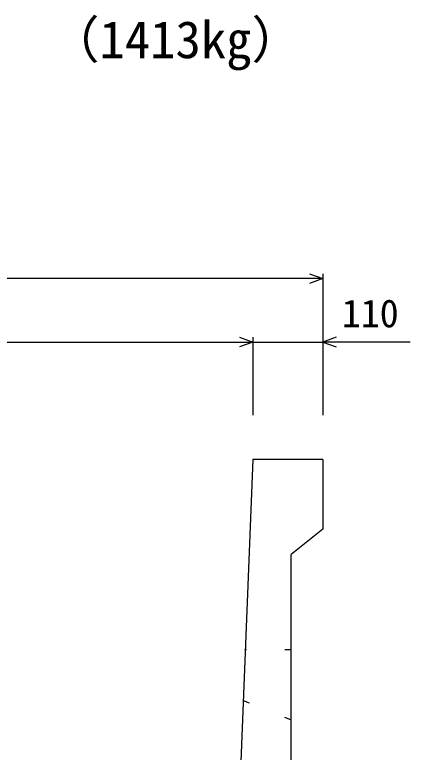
# Model space of a CAD drawing. Units: millimetres, scale not verified. Extents: x -33600 to 33600, y -11880 to 11880.
# Drawn here: x 11493 to 12116, y -1390 to -227 of the extents above; entities that cross this region are included whole.
import ezdxf
from ezdxf.enums import TextEntityAlignment as Align

# ---------------------------------------------------------------- set-up
doc = ezdxf.new("R2010")
doc.units = ezdxf.units.MM
doc.header["$LTSCALE"] = 40
doc.linetypes.add('DOTTED', pattern=[1.75, 0.25, -1.5])
for name, color, linetype, lineweight in [('0-0_DIM', 7, 'Continuous', 25), ('0-5_OUTLINE', 3, 'Continuous', 25), ('0-6_OUTLINE2', 4, 'DOTTED', 25), ('0-7_TXT', 7, 'Continuous', 25)]:
    doc.layers.add(name, color=color, linetype=linetype, lineweight=lineweight)
doc.styles.add('ＭＳ ゴシック', font='')
doc.styles.get('ＭＳ ゴシック').set_extended_font_data('MS Gothic')

msp = doc.modelspace()

# ---------------------------------------------------------------- linework, layer by layer
at = {"layer": '0-0_DIM'}
for p, q in [((11978.16, -635.67), (11978.16, -858.17)), ((11978.16, -643.17), (10558.16, -643.17)), ((10668.16, -743.17), (11868.16, -743.17)), ((11868.16, -735.67), (11868.16, -858.17)), ((11868.16, -743.17), (11978.16, -743.17)), ((12115.93, -743.17), (11978.16, -743.17))]:
    msp.add_line(p, q, dxfattribs=at)
for points in [[(11957.01, -635.48), (11978.16, -643.17), (11957.01, -650.87)], [(11847.01, -735.48), (11868.16, -743.17), (11847.01, -750.87)], [(11999.3, -735.48), (11978.16, -743.17), (11999.3, -750.87)]]:
    msp.add_lwpolyline(points, dxfattribs=at)
at = {"layer": '0-5_OUTLINE'}
for p, q in [((11868.16, -928.17), (11830.84, -1860.97)), ((11978.16, -928.17), (11868.16, -928.17)), ((11978.16, -928.17), (11978.16, -1038.17)), ((11978.16, -1038.17), (11928.16, -1078.17)), ((11928.16, -1968.17), (11928.16, -1078.17))]:
    msp.add_line(p, q, dxfattribs=at)
at = {"layer": '0-6_OUTLINE2'}
for p, q in [((11928.16, -1228.17), (11856.16, -1228.17)), ((11852.96, -1308.17), (11928.16, -1338.17))]:
    msp.add_line(p, q, dxfattribs=at)

# ---------------------------------------------------------------- texts
at = {"layer": '0-0_DIM', "style": 'ＭＳ ゴシック'}
msp.add_text('110', height=43.99, dxfattribs=at).set_placement((12007.98, -733.17), align=Align.BOTTOM_LEFT)
at = {"layer": '0-7_TXT', "style": 'ＭＳ ゴシック'}
msp.add_text('（1413kg）', height=58.65, dxfattribs=at).set_placement((11546.53, -313.5), align=Align.BOTTOM_LEFT)

doc.saveas('drawing.dxf')
